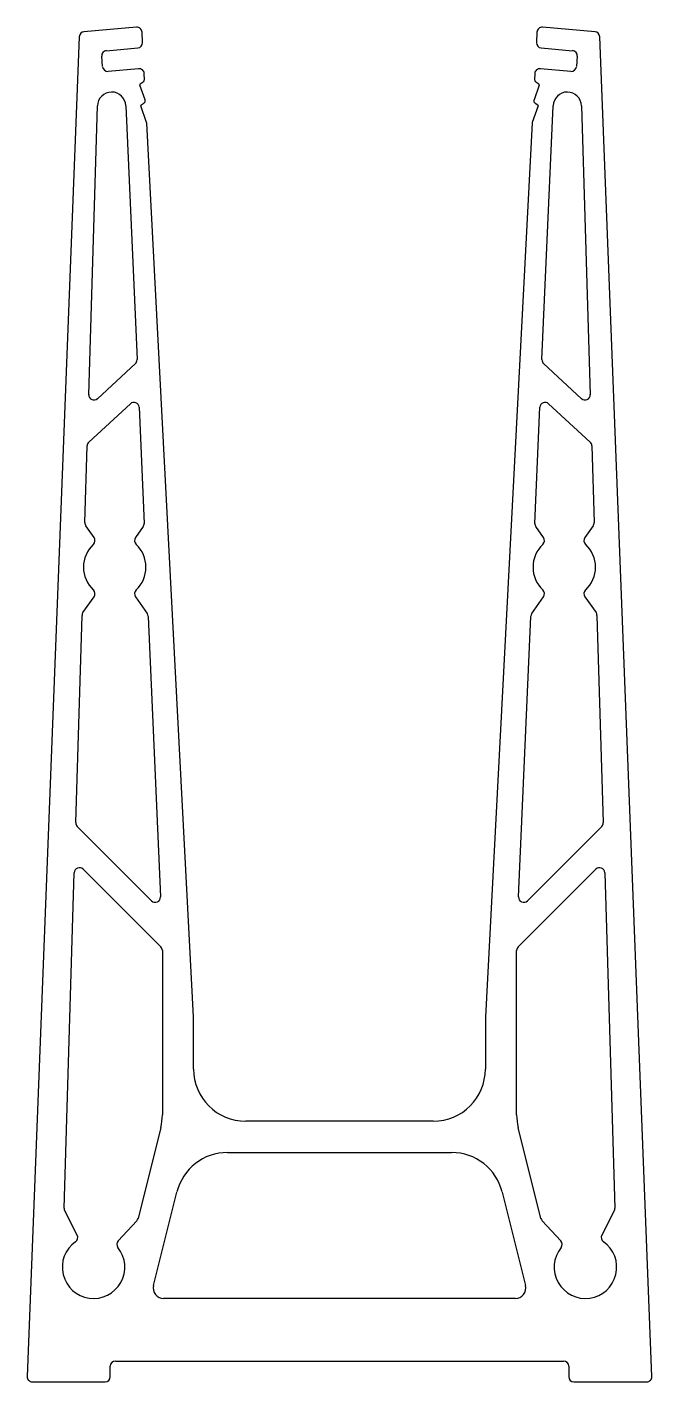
# Model space of a CAD drawing. Extents: x 1670 to 1730, y 1377 to 1507.
import ezdxf

# ---------------------------------------------------------------- set-up
doc = ezdxf.new("R2010")
doc.units = 0
doc.layers.get('0').update_dxf_attribs({"linetype": 'CONTINUOUS'})

msp = doc.modelspace()

# ---------------------------------------------------------------- linework, layer by layer
for p, q in [((1680.56, 1506.57), (1675.53, 1506.13)), ((1724.57, 1506.13), (1719.54, 1506.57)), ((1675.08, 1505.65), (1670.07, 1377.14)), ((1681.15, 1505.1), (1681.1, 1506.1)), ((1719, 1506.1), (1718.95, 1505.1)), ((1730.03, 1377.14), (1725.02, 1505.65)), ((1677.32, 1502.78), (1677.23, 1503.77)), ((1677.69, 1504.31), (1680.7, 1504.58)), ((1719.41, 1504.58), (1722.41, 1504.31)), ((1722.87, 1503.77), (1722.78, 1502.78)), ((1680.77, 1502.58), (1677.86, 1502.32)), ((1722.24, 1502.32), (1719.34, 1502.58)), ((1681.39, 1499.58), (1680.89, 1501)), ((1680.93, 1501.12), (1681.22, 1501.31)), ((1681.34, 1501.54), (1681.31, 1502.1)), ((1719.21, 1501), (1718.72, 1499.58)), ((1718.79, 1502.1), (1718.76, 1501.54)), ((1718.88, 1501.31), (1719.17, 1501.12)), ((1675.98, 1471.31), (1676.82, 1499.01)), ((1679.55, 1499.03), (1680.62, 1474.68)), ((1681.54, 1497.43), (1680.99, 1499.01)), ((1681.03, 1499.12), (1681.29, 1499.29)), ((1719.11, 1499.01), (1718.55, 1497.41)), ((1718.82, 1499.29), (1719.07, 1499.12)), ((1719.48, 1474.68), (1720.55, 1499.03)), ((1723.28, 1499.01), (1724.12, 1471.31)), ((1686.05, 1411.62), (1681.56, 1497.36)), ((1718.55, 1497.38), (1714.05, 1411.62)), ((1680.46, 1474.29), (1676.82, 1470.93)), ((1723.28, 1470.93), (1719.64, 1474.29)), ((1675.99, 1466.76), (1679.98, 1470.44)), ((1680.82, 1470.1), (1681.3, 1458.97)), ((1718.8, 1458.97), (1719.28, 1470.1)), ((1720.12, 1470.44), (1724.11, 1466.76)), ((1675.61, 1459.04), (1675.83, 1466.41)), ((1724.27, 1466.41), (1724.49, 1459.04)), ((1676.5, 1457.61), (1675.7, 1458.74)), ((1681.21, 1458.67), (1680.47, 1457.61)), ((1719.63, 1457.61), (1718.89, 1458.67)), ((1724.4, 1458.74), (1723.6, 1457.61)), ((1675.43, 1450.41), (1676.5, 1451.93)), ((1680.47, 1451.93), (1681.6, 1450.31)), ((1718.5, 1450.31), (1719.63, 1451.93)), ((1723.6, 1451.93), (1724.67, 1450.41)), ((1674.74, 1430.26), (1675.34, 1450.14)), ((1681.69, 1450.05), (1682.87, 1423.14)), ((1717.23, 1423.14), (1718.41, 1450.05)), ((1724.76, 1450.14), (1725.36, 1430.26)), ((1682.01, 1422.77), (1674.89, 1429.9)), ((1725.21, 1429.9), (1718.09, 1422.77)), ((1675.45, 1425.8), (1682.9, 1418.34)), ((1717.2, 1418.34), (1724.65, 1425.8)), ((1673.62, 1393.28), (1674.6, 1425.46)), ((1725.5, 1425.46), (1726.48, 1393.28)), ((1683.05, 1417.99), (1683.05, 1402.23)), ((1717.05, 1402.23), (1717.05, 1417.99)), ((1686.05, 1406.62), (1686.05, 1411.62)), ((1714.05, 1411.62), (1714.05, 1406.62)), ((1682.9, 1401.02), (1680.72, 1392.3)), ((1709.05, 1401.62), (1691.05, 1401.62)), ((1719.38, 1392.3), (1717.2, 1401.02)), ((1689.3, 1398.62), (1710.81, 1398.62)), ((1682.2, 1385.86), (1684.44, 1394.83)), ((1715.66, 1394.83), (1717.9, 1385.86)), ((1674.88, 1390.7), (1673.68, 1393.04)), ((1680.6, 1392.08), (1678.81, 1390.15)), ((1721.29, 1390.15), (1719.5, 1392.08)), ((1726.42, 1393.04), (1725.22, 1390.7)), ((1716.93, 1384.62), (1683.17, 1384.62)), ((1678.05, 1377.12), (1678.05, 1378.12)), ((1678.55, 1378.62), (1721.55, 1378.62)), ((1722.05, 1378.12), (1722.05, 1377.12)), ((1670.57, 1376.62), (1677.55, 1376.62)), ((1722.55, 1376.62), (1729.53, 1376.62))]:
    msp.add_line(p, q)
for centre, radius, start, end in [((1680.6, 1506.07), 0.5, 3, 95), ((1719.5, 1506.07), 0.5, 85, 177), ((1675.58, 1505.63), 0.5, 95, 177.769), ((1680.65, 1505.07), 0.5, 275, 3), ((1719.45, 1505.07), 0.5, 177, 265), ((1724.52, 1505.63), 0.5, 2.231, 85), ((1677.73, 1503.82), 0.5, 95, 185), ((1722.37, 1503.82), 0.5, 355, 85), ((1677.82, 1502.82), 0.5, 185, 275), ((1680.81, 1502.08), 0.5, 3, 95), ((1719.29, 1502.08), 0.5, 85, 177), ((1722.28, 1502.82), 0.5, 265, 355), ((1680.98, 1501.04), 0.1, 123, 199.2868), ((1681.09, 1501.52), 0.25, 303, 3), ((1719.01, 1501.52), 0.25, 177, 237), ((1719.12, 1501.04), 0.1, 340.7132, 57), ((1678.19, 1498.97), 1.37, 2.5, 178.269), ((1721.91, 1498.97), 1.37, 1.731, 177.5), ((1681.09, 1499.04), 0.1, 123, 199.2868), ((1681.15, 1499.5), 0.25, 303, 19.2868), ((1718.95, 1499.5), 0.25, 160.7132, 237), ((1719.01, 1499.04), 0.1, 340.7132, 57), ((1681.31, 1497.35), 0.25, 3, 19.2868), ((1718.64, 1497.38), 0.1, 160.7132, 177), ((1680.12, 1474.66), 0.5, 312.769, 2.5), ((1719.98, 1474.66), 0.5, 177.5, 227.231), ((1676.48, 1471.3), 0.5, 178.269, 312.769), ((1723.62, 1471.3), 0.5, 227.231, 1.731), ((1680.32, 1470.08), 0.5, 2.5, 132.769), ((1719.78, 1470.08), 0.5, 47.231, 177.5), ((1676.33, 1466.39), 0.5, 132.769, 178.269), ((1723.77, 1466.39), 0.5, 1.731, 47.231), ((1676.11, 1459.03), 0.5, 178.269, 215), ((1680.8, 1458.95), 0.5, 325, 2.5), ((1719.3, 1458.95), 0.5, 177.5, 215), ((1723.99, 1459.03), 0.5, 325, 1.731), ((1678.48, 1454.77), 3, 133.2132, 226.7868), ((1676.09, 1457.32), 0.5, 313.2132, 35), ((1680.88, 1457.32), 0.5, 145, 226.7868), ((1678.48, 1454.77), 3, 313.2132, 46.7868), ((1721.62, 1454.77), 3, 133.2132, 226.7868), ((1719.22, 1457.32), 0.5, 313.2132, 35), ((1724.01, 1457.32), 0.5, 145, 226.7868), ((1721.62, 1454.77), 3, 313.2132, 46.7868), ((1676.09, 1452.22), 0.5, 325, 46.7868), ((1680.88, 1452.22), 0.5, 133.2132, 215), ((1719.22, 1452.22), 0.5, 325, 46.7868), ((1724.01, 1452.22), 0.5, 133.2132, 215), ((1675.84, 1450.12), 0.5, 145, 178.269), ((1724.26, 1450.12), 0.5, 1.731, 35), ((1681.19, 1450.03), 0.5, 2.5, 35), ((1718.91, 1450.03), 0.5, 145, 177.5), ((1675.24, 1430.25), 0.5, 178.269, 225), ((1724.86, 1430.25), 0.5, 315, 1.731), ((1675.1, 1425.44), 0.5, 45, 178.269), ((1725, 1425.44), 0.5, 1.731, 135), ((1682.37, 1423.12), 0.5, 225, 2.5), ((1717.73, 1423.12), 0.5, 177.5, 315), ((1682.55, 1417.99), 0.5, 0, 45), ((1717.55, 1417.99), 0.5, 135, 180), ((1691.05, 1406.62), 5, 180, 270), ((1709.05, 1406.62), 5, 270, 0), ((1678.05, 1402.23), 5, 345.9528, 0), ((1722.05, 1402.23), 5, 180, 194.0472), ((1689.3, 1393.62), 5, 90, 165.9528), ((1710.81, 1393.62), 5, 14.0472, 90), ((1674.12, 1393.27), 0.5, 178.269, 207.1109), ((1725.98, 1393.27), 0.5, 332.8891, 1.731), ((1680.23, 1392.42), 0.5, 317.1109, 345.9528), ((1719.87, 1392.42), 0.5, 194.0472, 222.8891), ((1674.43, 1390.47), 0.5, 305.3241, 27.1109), ((1725.67, 1390.47), 0.5, 152.8891, 234.6759), ((1676.45, 1387.62), 3, 125.3241, 38.8977), ((1679.18, 1389.81), 0.5, 137.1109, 218.8977), ((1723.65, 1387.62), 3, 141.1023, 54.6759), ((1720.92, 1389.81), 0.5, 321.1023, 42.8891), ((1683.17, 1385.62), 1, 165.9528, 270), ((1716.93, 1385.62), 1, 270, 14.0472), ((1678.55, 1378.12), 0.5, 90, 180), ((1721.55, 1378.12), 0.5, 0, 90), ((1670.57, 1377.12), 0.5, 177.769, 270), ((1677.55, 1377.12), 0.5, 270, 360), ((1722.55, 1377.12), 0.5, 180, 270), ((1729.53, 1377.12), 0.5, 270, 2.231)]:
    msp.add_arc(centre, radius, start, end)

doc.saveas('drawing.dxf')
